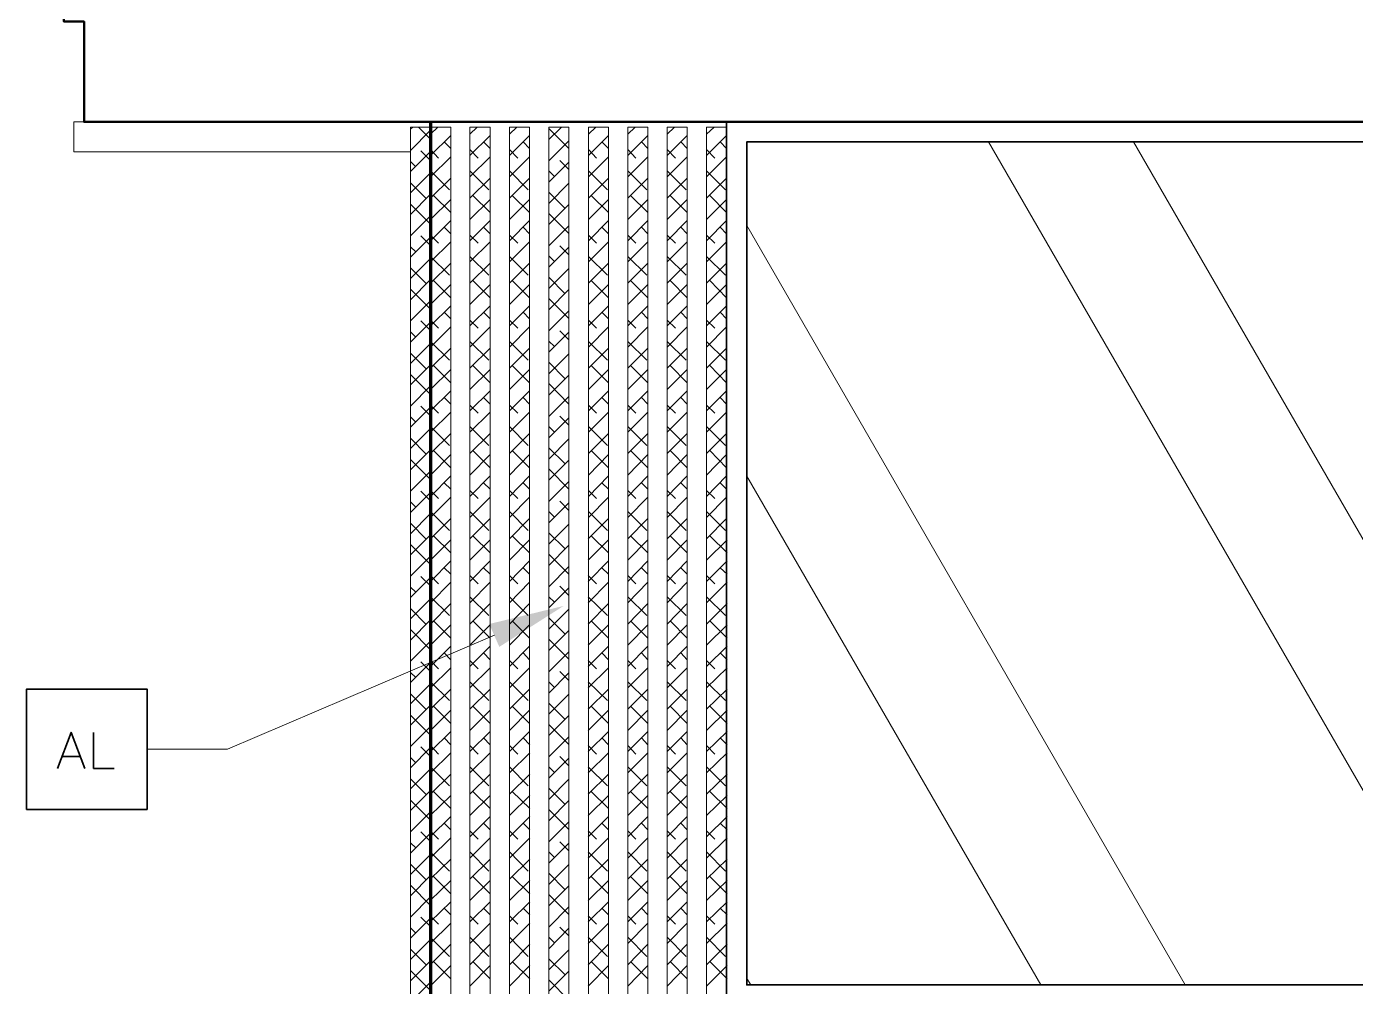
# Model space of a CAD drawing. Header units: inches. Extents: x 5 to 516, y -193 to 129.
# Drawn here: x 23.65 to 34.68, y -96.13 to -88.16 of the extents above; entities that cross this region are included whole.
import ezdxf

# ---------------------------------------------------------------- set-up
doc = ezdxf.new("R2010")
doc.units = ezdxf.units.IN
doc.header["$MEASUREMENT"] = 0
doc.layers.add('PDF4_Geometry', color=7, linetype='Continuous')
doc.layers.add('PDF4_Solid Fills', color=7, linetype='Continuous')

msp = doc.modelspace()

# ---------------------------------------------------------------- linework, layer by layer
at = {"layer": 'PDF4_Geometry', "lineweight": 50}
msp.add_lwpolyline([(76.215421, -87.9496505), (76.215421, -88.9496506), (24.1287503, -88.9496506), (24.1287503, -88.1163172), (23.9620836, -88.1163172), (23.9620836, -87.9496505)], close=True, dxfattribs=at)
at = {"layer": 'PDF4_Geometry', "lineweight": 15}
for points in [[(24.1287503, -88.9496506), (24.0454169, -88.9496506), (24.0454169, -89.1996506), (26.8387504, -89.1996506)], [(27.535421, -93.2129837), (25.318754, -94.1596505), (24.6520873, -94.1596505)]]:
    msp.add_lwpolyline(points, dxfattribs=at)
for points in [[(27.0054188, -97.7829829), (27.0054188, -88.9929821), (26.8387521, -88.9929821), (26.8387521, -97.7829829)], [(27.1720855, -97.7829829), (27.1720855, -88.9929821), (27.0054188, -88.9929821), (27.0054188, -97.7829829)], [(27.4987456, -97.7829829), (27.4987456, -88.9929821), (27.332079, -88.9929821), (27.332079, -97.7829829)], [(27.8254194, -97.7829829), (27.8254194, -88.9929821), (27.6587527, -88.9929821), (27.6587527, -97.7829829)], [(28.1520796, -97.7829846), (28.1520796, -88.9929839), (27.9854129, -88.9929839), (27.9854129, -97.7829846)], [(28.4820899, -97.7829829), (28.4820899, -88.9929821), (28.3154232, -88.9929821), (28.3154232, -97.7829829)], [(28.8087501, -97.7829829), (28.8087501, -88.9929821), (28.6420834, -88.9929821), (28.6420834, -97.7829829)], [(29.1354103, -97.7829829), (29.1354103, -88.9929821), (28.9687436, -88.9929821), (28.9687436, -97.7829829)], [(29.462084, -97.7829829), (29.462084, -88.9929821), (29.2954173, -88.9929821), (29.2954173, -97.7829829)]]:
    msp.add_lwpolyline(points, close=True, dxfattribs=at)
at = {"layer": 'PDF4_Geometry', "color": 8, "lineweight": 15, "true_color": 0x808080}
for points in [[(26.8387521, -89.0096515), (26.8587521, -88.9929848)], [(27.0054188, -89.0929848), (26.9054188, -88.9929848)], [(27.0654231, -88.9929821), (27.0054231, -89.0529821)], [(27.1687489, -88.9929821), (27.1720822, -88.9929821)], [(27.3920833, -88.9929821), (27.3320833, -89.0529821)], [(27.4954226, -88.9929821), (27.498756, -88.9929821)], [(27.7220801, -88.9929821), (27.6587467, -89.0529821)], [(27.8220828, -88.9929821), (27.8254161, -88.9929821)], [(27.9854129, -89.096318), (28.0920796, -88.9929847)], [(28.375414, -88.9929821), (28.315414, -89.0529821)], [(28.4787533, -88.9929821), (28.4820867, -88.9929821)], [(28.7020878, -88.9929821), (28.6420878, -89.0529821)], [(28.8054135, -88.9929821), (28.8087468, -88.9929821)], [(29.0287479, -88.9929821), (28.9687479, -89.0529821)], [(29.1320872, -88.9929821), (29.1354206, -88.9929821)], [(29.3587447, -88.9929821), (29.2954114, -89.0529821)], [(29.4587474, -88.9929821), (29.4620808, -88.9929821)], [(26.8387521, -89.1863178), (27.0054188, -89.0196511)], [(27.1720855, -89.0629827), (27.0054188, -89.2296494)], [(27.4987456, -89.0629827), (27.332079, -89.2296494)], [(27.8254194, -89.0629827), (27.6587527, -89.2296494)], [(27.9854129, -89.2729843), (28.1520796, -89.1063176)], [(28.1520796, -89.1696518), (27.9887462, -89.0063184)], [(28.4820899, -89.0629827), (28.3154232, -89.2296494)], [(28.8087501, -89.0629827), (28.6420834, -89.2296494)], [(29.1354103, -89.0629827), (28.9687436, -89.2296494)], [(29.462084, -89.0629827), (29.2954173, -89.2296494)], [(26.8387521, -89.3629841), (27.0054188, -89.1963174)], [(27.0054188, -89.2696511), (26.9254188, -89.1896511)], [(27.0054188, -89.1796514), (27.0720855, -89.2496514)], [(27.1187543, -89.1163172), (27.1720876, -89.1696506)], [(27.332079, -89.1796514), (27.3987456, -89.2496514)], [(27.4454145, -89.1163172), (27.4987478, -89.1696506)], [(27.6587527, -89.1796514), (27.7287527, -89.2496514)], [(27.7720882, -89.1163172), (27.8254216, -89.1696506)], [(28.3154232, -89.1796514), (28.3820899, -89.2496514)], [(28.4254222, -89.1163172), (28.4820888, -89.1696506)], [(28.6420834, -89.1796514), (28.7087501, -89.2496514)], [(28.7554189, -89.1163172), (28.8087523, -89.1696506)], [(28.9687436, -89.1796514), (29.0387436, -89.2496514)], [(29.0820791, -89.1163172), (29.1354124, -89.1696506)], [(29.2954173, -89.1796514), (29.3654173, -89.2496514)], [(29.4087529, -89.1163172), (29.4620862, -89.1696506)], [(26.8820871, -89.3229857), (26.8387537, -89.2796523)], [(27.1720855, -89.2396523), (27.0054188, -89.406319)], [(27.4987456, -89.2396523), (27.332079, -89.406319)], [(27.8254194, -89.2396523), (27.6587527, -89.406319)], [(27.9854129, -89.4496506), (28.1520796, -89.2829839)], [(28.1520796, -89.3463181), (28.0787462, -89.2696514)], [(28.4820899, -89.2396523), (28.3154232, -89.406319)], [(28.8087501, -89.2396523), (28.6420834, -89.406319)], [(29.1354103, -89.2396523), (28.9687436, -89.406319)], [(29.462084, -89.2396523), (29.2954173, -89.406319)], [(26.8387521, -89.5396503), (27.0054188, -89.3729836)], [(27.0054188, -89.3563177), (27.1620855, -89.5129843)], [(27.1720855, -89.4163186), (27.0054188, -89.5829853)], [(27.332079, -89.3563177), (27.4887456, -89.5129843)], [(27.4987456, -89.4163186), (27.332079, -89.5829853)], [(27.6587527, -89.3563177), (27.8154194, -89.5129843)], [(27.8254194, -89.4163186), (27.6587527, -89.5829853)], [(28.0320844, -89.4029824), (27.9854178, -89.3563158)], [(28.3154232, -89.3563177), (28.4720899, -89.5129843)], [(28.4820899, -89.4163186), (28.3154232, -89.5829853)], [(28.6420834, -89.3563177), (28.7987501, -89.5129843)], [(28.8087501, -89.4163186), (28.6420834, -89.5829853)], [(28.9687436, -89.3563177), (29.1254103, -89.5129843)], [(29.1354103, -89.4163186), (28.9687436, -89.5829853)], [(29.2954173, -89.3563177), (29.452084, -89.5129843)], [(29.462084, -89.4163186), (29.2954173, -89.5829853)], [(26.9687434, -89.5863185), (26.8387434, -89.4563185)], [(26.8387521, -89.7196498), (27.0054188, -89.5496498)], [(28.1220774, -89.6696518), (27.9854107, -89.5329852)], [(27.9854129, -89.6263169), (28.1520796, -89.4596502)], [(27.0054188, -89.7996499), (26.8387521, -89.6329833)], [(27.1720855, -89.5929849), (27.0054188, -89.7596516)], [(27.0287478, -89.5596495), (27.1720811, -89.7029829)], [(27.4987456, -89.5929849), (27.332079, -89.7596516)], [(27.3554215, -89.5596495), (27.4987549, -89.7029829)], [(27.8254194, -89.5929849), (27.6587527, -89.7596516)], [(27.6820817, -89.5596495), (27.8254151, -89.7029829)], [(27.9854129, -89.8029831), (28.1520796, -89.6363165)], [(28.4820899, -89.5929849), (28.3154232, -89.7596516)], [(28.3387522, -89.5596495), (28.4820856, -89.7029829)], [(28.8087501, -89.5929849), (28.6420834, -89.7596516)], [(28.6654124, -89.5596495), (28.8087458, -89.7029829)], [(29.1354103, -89.5929849), (28.9687436, -89.7596516)], [(28.9920862, -89.5596495), (29.1354195, -89.7029829)], [(29.462084, -89.5929849), (29.2954173, -89.7596516)], [(29.3220829, -89.5596495), (29.4620829, -89.7029829)], [(26.8387521, -89.8963161), (27.0054188, -89.7296494)], [(27.1720855, -89.7696512), (27.0054188, -89.9363178)], [(27.4987456, -89.7696512), (27.332079, -89.9363178)], [(27.8254194, -89.7696512), (27.6587527, -89.9363178)], [(28.1520796, -89.8763169), (27.9887462, -89.7129835)], [(28.4820899, -89.7696512), (28.3154232, -89.9363178)], [(28.8087501, -89.7696512), (28.6420834, -89.9363178)], [(29.1354103, -89.7696512), (28.9687436, -89.9363178)], [(29.462084, -89.7696512), (29.2954173, -89.9363178)], [(27.1187543, -89.8229857), (27.1720876, -89.8796524)], [(27.4454145, -89.8229857), (27.4987478, -89.8796524)], [(27.7720882, -89.8229857), (27.8254216, -89.8796524)], [(27.9854129, -89.9796494), (28.1520796, -89.8129827)], [(28.4254222, -89.8229857), (28.4820888, -89.8796524)], [(28.7554189, -89.8229857), (28.8087523, -89.8796524)], [(29.0820791, -89.8229857), (29.1354124, -89.8796524)], [(29.4087529, -89.8229857), (29.4620862, -89.8796524)], [(26.8387521, -90.0729857), (27.0054188, -89.9063191)], [(26.8820871, -90.0296508), (26.8387537, -89.9863174)], [(27.0054188, -89.9763162), (26.9254188, -89.8963162)], [(27.0054188, -89.8896497), (27.0720855, -89.9563163)], [(27.1720855, -89.9463174), (27.0054188, -90.1129841)], [(27.332079, -89.8896497), (27.3987456, -89.9563163)], [(27.4987456, -89.9463174), (27.332079, -90.1129841)], [(27.6587527, -89.8896497), (27.7287527, -89.9563163)], [(27.8254194, -89.9463174), (27.6587527, -90.1129841)], [(27.9854129, -90.1563191), (28.1520796, -89.9896524)], [(28.1520796, -90.0529832), (28.0787462, -89.9796498)], [(28.3154232, -89.8896497), (28.3820899, -89.9563163)], [(28.4820899, -89.9463174), (28.3154232, -90.1129841)], [(28.6420834, -89.8896497), (28.7087501, -89.9563163)], [(28.8087501, -89.9463174), (28.6420834, -90.1129841)], [(28.9687436, -89.8896497), (29.0387436, -89.9563163)], [(29.1354103, -89.9463174), (28.9687436, -90.1129841)], [(29.2954173, -89.8896497), (29.3654173, -89.9563163)], [(29.462084, -89.9463174), (29.2954173, -90.1129841)], [(26.8387521, -90.249652), (27.0054188, -90.0829853)], [(27.0054188, -90.0663193), (27.1620855, -90.222986)], [(27.332079, -90.0663193), (27.4887456, -90.222986)], [(27.6587527, -90.0663193), (27.8154194, -90.222986)], [(28.0320844, -90.1096509), (27.9854178, -90.0629842)], [(28.3154232, -90.0663193), (28.4720899, -90.222986)], [(28.6420834, -90.0663193), (28.7987501, -90.222986)], [(28.9687436, -90.0663193), (29.1254103, -90.222986)], [(29.2954173, -90.0663193), (29.452084, -90.222986)], [(26.9687434, -90.2929836), (26.8387434, -90.1629836)], [(27.1720855, -90.1229837), (27.0054188, -90.2896504)], [(27.4987456, -90.1229837), (27.332079, -90.2896504)], [(27.8254194, -90.1229837), (27.6587527, -90.2896504)], [(27.9854129, -90.3329854), (28.1520796, -90.1663187)], [(28.4820899, -90.1229837), (28.3154232, -90.2896504)], [(28.8087501, -90.1229837), (28.6420834, -90.2896504)], [(29.1354103, -90.1229837), (28.9687436, -90.2896504)], [(29.462084, -90.1229837), (29.2954173, -90.2896504)], [(26.8387521, -90.4263183), (27.0054188, -90.2596516)], [(27.1720855, -90.29965), (27.0054188, -90.4663167)], [(27.0287478, -90.266318), (27.1720811, -90.4096513)], [(27.4987456, -90.29965), (27.332079, -90.4663167)], [(27.3554215, -90.266318), (27.4987549, -90.4096513)], [(27.8254194, -90.29965), (27.6587527, -90.4663167)], [(27.6820817, -90.266318), (27.8254151, -90.4096513)], [(28.1220774, -90.3763169), (27.9854107, -90.2396502)], [(28.4820899, -90.29965), (28.3154232, -90.4663167)], [(28.3387522, -90.266318), (28.4820856, -90.4096513)], [(28.8087501, -90.29965), (28.6420834, -90.4663167)], [(28.6654124, -90.266318), (28.8087458, -90.4096513)], [(29.1354103, -90.29965), (28.9687436, -90.4663167)], [(28.9920862, -90.266318), (29.1354195, -90.4096513)], [(29.462084, -90.29965), (29.2954173, -90.4663167)], [(29.3220829, -90.266318), (29.4620829, -90.4096513)], [(27.0054188, -90.5063184), (26.8387521, -90.3396517)], [(27.9854129, -90.5096516), (28.1520796, -90.3429849)], [(28.1520796, -90.5829854), (27.9887462, -90.419652)], [(26.8387521, -90.6029846), (27.0054188, -90.4363179)], [(27.1720855, -90.4763163), (27.0054188, -90.6429829)], [(27.1187543, -90.5296508), (27.1720876, -90.5863175)], [(27.4987456, -90.4763163), (27.332079, -90.6429829)], [(27.4454145, -90.5296508), (27.4987478, -90.5863175)], [(27.8254194, -90.4763163), (27.6587527, -90.6429829)], [(27.7720882, -90.5296508), (27.8254216, -90.5863175)], [(27.9854129, -90.6863179), (28.1520796, -90.5196512)], [(28.4820899, -90.4763163), (28.3154232, -90.6429829)], [(28.4254222, -90.5296508), (28.4820888, -90.5863175)], [(28.8087501, -90.4763163), (28.6420834, -90.6429829)], [(28.7554189, -90.5296508), (28.8087523, -90.5863175)], [(29.1354103, -90.4763163), (28.9687436, -90.6429829)], [(29.0820791, -90.5296508), (29.1354124, -90.5863175)], [(29.462084, -90.4763163), (29.2954173, -90.6429829)], [(29.4087529, -90.5296508), (29.4620862, -90.5863175)], [(26.8387521, -90.7796508), (27.0054188, -90.6129842)], [(27.0054188, -90.6829847), (26.9254188, -90.6029847)], [(27.0054188, -90.5963182), (27.0720855, -90.6629848)], [(27.332079, -90.5963182), (27.3987456, -90.6629848)], [(27.6587527, -90.5963182), (27.7287527, -90.6629848)], [(28.3154232, -90.5963182), (28.3820899, -90.6629848)], [(28.6420834, -90.5963182), (28.7087501, -90.6629848)], [(28.9687436, -90.5963182), (29.0387436, -90.6629848)], [(29.2954173, -90.5963182), (29.3654173, -90.6629848)], [(26.8820871, -90.7363159), (26.8387537, -90.6929825)], [(27.1720855, -90.6529825), (27.0054188, -90.8196492)], [(27.4987456, -90.6529825), (27.332079, -90.8196492)], [(27.8254194, -90.6529825), (27.6587527, -90.8196492)], [(27.9854129, -90.8629842), (28.1520796, -90.6963175)], [(28.1520796, -90.7596516), (28.0787462, -90.6863183)], [(28.4820899, -90.6529825), (28.3154232, -90.8196492)], [(28.8087501, -90.6529825), (28.6420834, -90.8196492)], [(29.1354103, -90.6529825), (28.9687436, -90.8196492)], [(29.462084, -90.6529825), (29.2954173, -90.8196492)], [(26.9687434, -90.9996521), (26.8387434, -90.8696521)], [(26.8387521, -90.9563171), (27.0054188, -90.7896504)], [(27.0054188, -90.7729844), (27.1620855, -90.9296511)], [(27.1720855, -90.8296522), (27.0054188, -90.9963189)], [(27.332079, -90.7729844), (27.4887456, -90.9296511)], [(27.4987456, -90.8296522), (27.332079, -90.9963189)], [(27.6587527, -90.7729844), (27.8154194, -90.9296511)], [(27.8254194, -90.8296522), (27.6587527, -90.9963189)], [(28.0320844, -90.8163194), (27.9854178, -90.7696527)], [(28.3154232, -90.7729844), (28.4720899, -90.9296511)], [(28.4820899, -90.8296522), (28.3154232, -90.9963189)], [(28.6420834, -90.7729844), (28.7987501, -90.9296511)], [(28.8087501, -90.8296522), (28.6420834, -90.9963189)], [(28.9687436, -90.7729844), (29.1254103, -90.9296511)], [(29.1354103, -90.8296522), (28.9687436, -90.9963189)], [(29.2954173, -90.7729844), (29.452084, -90.9296511)], [(29.462084, -90.8296522), (29.2954173, -90.9963189)], [(26.8387521, -91.1329834), (27.0054188, -90.9663167)], [(27.0287478, -90.9729831), (27.1720811, -91.1163164)], [(27.3554215, -90.9729831), (27.4987549, -91.1163164)], [(27.6820817, -90.9729831), (27.8254151, -91.1163164)], [(28.1220774, -91.0829854), (27.9854107, -90.9463187)], [(27.9854129, -91.0429836), (28.1520796, -90.876317)], [(28.3387522, -90.9729831), (28.4820856, -91.1163164)], [(28.6654124, -90.9729831), (28.8087458, -91.1163164)], [(28.9920862, -90.9729831), (29.1354195, -91.1163164)], [(29.3220829, -90.9729831), (29.4620829, -91.1163164)], [(27.0054188, -91.2129835), (26.8387521, -91.0463168)], [(27.1720855, -91.0063185), (27.0054188, -91.1729851)], [(27.4987456, -91.0063185), (27.332079, -91.1729851)], [(27.8254194, -91.0063185), (27.6587527, -91.1729851)], [(27.9854129, -91.2196499), (28.1520796, -91.0529832)], [(28.4820899, -91.0063185), (28.3154232, -91.1729851)], [(28.8087501, -91.0063185), (28.6420834, -91.1729851)], [(29.1354103, -91.0063185), (28.9687436, -91.1729851)], [(29.462084, -91.0063185), (29.2954173, -91.1729851)], [(26.8387521, -91.3096497), (27.0054188, -91.142983)], [(27.1720855, -91.1829847), (27.0054188, -91.3496514)], [(27.4987456, -91.1829847), (27.332079, -91.3496514)], [(27.8254194, -91.1829847), (27.6587527, -91.3496514)], [(28.1520796, -91.2929837), (27.9887462, -91.126317)], [(28.4820899, -91.1829847), (28.3154232, -91.3496514)], [(28.8087501, -91.1829847), (28.6420834, -91.3496514)], [(29.1354103, -91.1829847), (28.9687436, -91.3496514)], [(29.462084, -91.1829847), (29.2954173, -91.3496514)], [(27.0054188, -91.3896498), (26.9254188, -91.3096498)], [(27.0054188, -91.3029833), (27.0720855, -91.3696499)], [(27.1187543, -91.2396525), (27.1720876, -91.2929858)], [(27.332079, -91.3029833), (27.3987456, -91.3696499)], [(27.4454145, -91.2396525), (27.4987478, -91.2929858)], [(27.6587527, -91.3029833), (27.7287527, -91.3696499)], [(27.7720882, -91.2396525), (27.8254216, -91.2929858)], [(27.9854129, -91.3963162), (28.1520796, -91.2296495)], [(28.3154232, -91.3029833), (28.3820899, -91.3696499)], [(28.4254222, -91.2396525), (28.4820888, -91.2929858)], [(28.6420834, -91.3029833), (28.7087501, -91.3696499)], [(28.7554189, -91.2396525), (28.8087523, -91.2929858)], [(28.9687436, -91.3029833), (29.0387436, -91.3696499)], [(29.0820791, -91.2396525), (29.1354124, -91.2929858)], [(29.2954173, -91.3029833), (29.3654173, -91.3696499)], [(29.4087529, -91.2396525), (29.4620862, -91.2929858)], [(26.8387521, -91.4863159), (27.0054188, -91.3196492)], [(26.8820871, -91.4429844), (26.8387537, -91.399651)], [(27.1720855, -91.359651), (27.0054188, -91.5263177)], [(27.4987456, -91.359651), (27.332079, -91.5263177)], [(27.8254194, -91.359651), (27.6587527, -91.5263177)], [(27.9854129, -91.5729859), (28.1520796, -91.4063192)], [(28.1520796, -91.4696499), (28.0787462, -91.3929833)], [(28.4820899, -91.359651), (28.3154232, -91.5263177)], [(28.8087501, -91.359651), (28.6420834, -91.5263177)], [(29.1354103, -91.359651), (28.9687436, -91.5263177)], [(29.462084, -91.359651), (29.2954173, -91.5263177)], [(26.8387521, -91.6629856), (27.0054188, -91.4963189)], [(27.0054188, -91.4796495), (27.1620855, -91.6363162)], [(27.332079, -91.4796495), (27.4887456, -91.6363162)], [(27.6587527, -91.4796495), (27.8154194, -91.6363162)], [(28.0320844, -91.5263177), (27.9854178, -91.479651)], [(28.3154232, -91.4796495), (28.4720899, -91.6363162)], [(28.6420834, -91.4796495), (28.7987501, -91.6363162)], [(28.9687436, -91.4796495), (29.1254103, -91.6363162)], [(29.2954173, -91.4796495), (29.452084, -91.6363162)], [(26.9687434, -91.7096504), (26.8387434, -91.576317)], [(27.1720855, -91.5363173), (27.0054188, -91.702984)], [(27.4987456, -91.5363173), (27.332079, -91.702984)], [(27.8254194, -91.5363173), (27.6587527, -91.702984)], [(27.9854129, -91.7496521), (28.1520796, -91.5829855)], [(28.4820899, -91.5363173), (28.3154232, -91.702984)], [(28.8087501, -91.5363173), (28.6420834, -91.702984)], [(29.1354103, -91.5363173), (28.9687436, -91.702984)], [(29.462084, -91.5363173), (29.2954173, -91.702984)], [(26.8387521, -91.8396519), (27.0054188, -91.6729852)], [(27.0054188, -91.919652), (26.8387521, -91.7529853)], [(27.1720855, -91.7129836), (27.0054188, -91.8829836)], [(27.0287478, -91.6796516), (27.1720811, -91.8229849)], [(27.4987456, -91.7129836), (27.332079, -91.8829836)], [(27.3554215, -91.6796516), (27.4987549, -91.8229849)], [(27.8254194, -91.7129836), (27.6587527, -91.8829836)], [(27.6820817, -91.6796516), (27.8254151, -91.8229849)], [(28.1220774, -91.7896505), (27.9854107, -91.6563172)], [(28.4820899, -91.7129836), (28.3154232, -91.8829836)], [(28.3387522, -91.6796516), (28.4820856, -91.8229849)], [(28.8087501, -91.7129836), (28.6420834, -91.8829836)], [(28.6654124, -91.6796516), (28.8087458, -91.8229849)], [(29.1354103, -91.7129836), (28.9687436, -91.8829836)], [(28.9920862, -91.6796516), (29.1354195, -91.8229849)], [(29.462084, -91.7129836), (29.2954173, -91.8829836)], [(29.3220829, -91.6796516), (29.4620829, -91.8229849)], [(26.8387521, -92.0163181), (27.0054188, -91.8496515)], [(27.9854129, -91.9263184), (28.1520796, -91.7596517)], [(28.1520796, -91.9996522), (27.9887462, -91.8329855)], [(27.1720855, -91.8896498), (27.0054188, -92.0596499)], [(27.1187543, -91.9463176), (27.1720876, -91.9996509)], [(27.4987456, -91.8896498), (27.332079, -92.0596499)], [(27.4454145, -91.9463176), (27.4987478, -91.9996509)], [(27.8254194, -91.8896498), (27.6587527, -92.0596499)], [(27.7720882, -91.9463176), (27.8254216, -91.9996509)], [(27.9854129, -92.1029847), (28.1520796, -91.936318)], [(28.4820899, -91.8896498), (28.3154232, -92.0596499)], [(28.4254222, -91.9463176), (28.4820888, -91.9996509)], [(28.8087501, -91.8896498), (28.6420834, -92.0596499)], [(28.7554189, -91.9463176), (28.8087523, -91.9996509)], [(29.1354103, -91.8896498), (28.9687436, -92.0596499)], [(29.0820791, -91.9463176), (29.1354124, -91.9996509)], [(29.462084, -91.8896498), (29.2954173, -92.0596499)], [(29.4087529, -91.9463176), (29.4620862, -91.9996509)], [(26.8387521, -92.1929844), (27.0054188, -92.0263177)], [(27.0054188, -92.0963183), (26.9254188, -92.0163183)], [(27.0054188, -92.0096517), (27.0720855, -92.0763184)], [(27.1720855, -92.0663195), (27.0054188, -92.2363195)], [(27.332079, -92.0096517), (27.3987456, -92.0763184)], [(27.4987456, -92.0663195), (27.332079, -92.2363195)], [(27.6587527, -92.0096517), (27.7287527, -92.0763184)], [(27.8254194, -92.0663195), (27.6587527, -92.2363195)], [(28.3154232, -92.0096517), (28.3820899, -92.0763184)], [(28.4820899, -92.0663195), (28.3154232, -92.2363195)], [(28.6420834, -92.0096517), (28.7087501, -92.0763184)], [(28.8087501, -92.0663195), (28.6420834, -92.2363195)], [(28.9687436, -92.0096517), (29.0387436, -92.0763184)], [(29.1354103, -92.0663195), (28.9687436, -92.2363195)], [(29.2954173, -92.0096517), (29.3654173, -92.0763184)], [(29.462084, -92.0663195), (29.2954173, -92.2363195)], [(26.8820871, -92.1496528), (26.8387537, -92.1063195)], [(27.0054188, -92.186318), (27.1620855, -92.3429847)], [(27.332079, -92.186318), (27.4887456, -92.3429847)], [(27.6587527, -92.186318), (27.8154194, -92.3429847)], [(27.9854129, -92.279651), (28.1520796, -92.1129843)], [(28.0320844, -92.2329862), (27.9854178, -92.1863195)], [(28.1520796, -92.1763184), (28.0787462, -92.0996518)], [(28.3154232, -92.186318), (28.4720899, -92.3429847)], [(28.6420834, -92.186318), (28.7987501, -92.3429847)], [(28.9687436, -92.186318), (29.1254103, -92.3429847)], [(29.2954173, -92.186318), (29.452084, -92.3429847)], [(26.9687434, -92.4163189), (26.8387434, -92.2829855)], [(26.8387521, -92.3696507), (27.0054188, -92.202984)], [(27.1720855, -92.2429824), (27.0054188, -92.4129824)], [(27.4987456, -92.2429824), (27.332079, -92.4129824)], [(27.8254194, -92.2429824), (27.6587527, -92.4129824)], [(27.9854129, -92.4563172), (28.1520796, -92.2896505)], [(28.4820899, -92.2429824), (28.3120899, -92.4129824)], [(28.8087501, -92.2429824), (28.6420834, -92.4129824)], [(29.1354103, -92.2429824), (28.9687436, -92.4129824)], [(29.462084, -92.2429824), (29.2954173, -92.4129824)], [(26.8387521, -92.546317), (27.0054188, -92.3796503)], [(27.0287478, -92.3863167), (27.1720811, -92.52965)], [(27.3554215, -92.3863167), (27.4987549, -92.52965)], [(27.6820817, -92.3863167), (27.8254151, -92.52965)], [(28.1220774, -92.496319), (27.9854107, -92.3629856)], [(28.3387522, -92.3863167), (28.4820856, -92.52965)], [(28.6654124, -92.3863167), (28.8087458, -92.52965)], [(28.9920862, -92.3863167), (29.1354195, -92.52965)], [(29.3220829, -92.3863167), (29.4654163, -92.52965)], [(27.0054188, -92.6263171), (26.8387521, -92.4596504)], [(27.1720855, -92.419652), (27.0054188, -92.5896521)], [(27.4987456, -92.419652), (27.332079, -92.5896521)], [(27.8254194, -92.419652), (27.6587527, -92.5896521)], [(27.9854129, -92.6329835), (28.1520796, -92.4663168)], [(28.4820899, -92.419652), (28.3120899, -92.5896521)], [(28.8087501, -92.419652), (28.6420834, -92.5896521)], [(29.1354103, -92.419652), (28.9687436, -92.5896521)], [(29.4654206, -92.419652), (29.2954206, -92.5896521)], [(26.8387521, -92.7229832), (27.0054188, -92.5563166)], [(27.1720855, -92.5963183), (27.0054188, -92.7663183)], [(27.4987456, -92.5963183), (27.332079, -92.7663183)], [(27.8254194, -92.5963183), (27.6587527, -92.7663183)], [(28.1520796, -92.7063172), (27.9887462, -92.5429839)], [(28.4820899, -92.5963183), (28.3120899, -92.7663183)], [(28.8087501, -92.5963183), (28.6420834, -92.7663183)], [(29.1354103, -92.5963183), (28.9687436, -92.7663183)], [(29.4654206, -92.5963183), (29.2954206, -92.7663183)], [(26.8387521, -92.8996529), (27.0054188, -92.7329862)], [(27.0054188, -92.8029834), (26.9254188, -92.7263167)], [(27.0054188, -92.7163168), (27.0720855, -92.7863168)], [(27.1187543, -92.6529827), (27.1720876, -92.706316)], [(27.332079, -92.7163168), (27.3987456, -92.7863168)], [(27.4454145, -92.6529827), (27.4987478, -92.706316)], [(27.6587527, -92.7163168), (27.7287527, -92.7863168)], [(27.7720882, -92.6529827), (27.8254216, -92.706316)], [(27.9854129, -92.8096498), (28.1520796, -92.6429831)], [(28.3120866, -92.7163168), (28.3820866, -92.7863168)], [(28.4254222, -92.6529827), (28.4820888, -92.706316)], [(28.6420834, -92.7163168), (28.7087501, -92.7863168)], [(28.7554189, -92.6529827), (28.8087523, -92.706316)], [(28.9687436, -92.7163168), (29.0387436, -92.7863168)], [(29.0820791, -92.6529827), (29.1354124, -92.706316)], [(29.2954173, -92.7163168), (29.3654173, -92.7863168)], [(29.4087529, -92.6529827), (29.4654195, -92.706316)], [(26.8820871, -92.8563179), (26.8387537, -92.8129846)], [(27.1720855, -92.7729846), (27.0054188, -92.9429846)], [(27.4987456, -92.7729846), (27.332079, -92.9429846)], [(27.8254194, -92.7729846), (27.6587527, -92.9429846)], [(27.9854129, -92.986316), (28.1520796, -92.8196494)], [(28.1520796, -92.8829835), (28.0787462, -92.8063168)], [(28.4820899, -92.7729846), (28.3120899, -92.9429846)], [(28.8087501, -92.7729846), (28.6420834, -92.9429846)], [(29.1354103, -92.7729846), (28.9687436, -92.9429846)], [(29.4654206, -92.7729846), (29.2954206, -92.9429846)], [(26.8387521, -93.0763158), (27.0054188, -92.9096491)], [(27.0054188, -92.8929831), (27.1620855, -93.0496498)], [(27.1720855, -92.9496509), (27.0054188, -93.1196509)], [(27.332079, -92.8929831), (27.4887456, -93.0496498)], [(27.4987456, -92.9496509), (27.332079, -93.1196509)], [(27.6587527, -92.8929831), (27.8154194, -93.0496498)], [(27.8254194, -92.9496509), (27.6587527, -93.1196509)], [(28.0320844, -92.9396513), (27.9854178, -92.8929846)], [(28.3120866, -92.8929831), (28.4720867, -93.0496498)], [(28.4820899, -92.9496509), (28.3120899, -93.1196509)], [(28.6420834, -92.8929831), (28.7987501, -93.0496498)], [(28.8087501, -92.9496509), (28.6420834, -93.1196509)], [(28.9687436, -92.8929831), (29.1254103, -93.0496498)], [(29.1354103, -92.9496509), (28.9687436, -93.1196509)], [(29.2954173, -92.8929831), (29.452084, -93.0496498)], [(29.4654206, -92.9496509), (29.2954206, -93.1196509)], [(26.9687434, -93.1229839), (26.8387434, -92.9896506)], [(28.1220774, -93.2029841), (27.9854107, -93.0696507)], [(27.9854129, -93.1629857), (28.1520796, -92.996319)], [(26.8387521, -93.2529854), (27.0054188, -93.0863188)], [(27.0054188, -93.3329856), (26.8387521, -93.1663189)], [(27.1720855, -93.1263171), (27.0054188, -93.2963172)], [(27.0287478, -93.0929852), (27.1720811, -93.2363185)], [(27.4987456, -93.1263171), (27.332079, -93.2963172)], [(27.3554215, -93.0929852), (27.4987549, -93.2363185)], [(27.8254194, -93.1263171), (27.6587527, -93.2963172)], [(27.6820817, -93.0929852), (27.8254151, -93.2363185)], [(27.9854129, -93.339652), (28.1520796, -93.1729853)], [(28.4820899, -93.1263171), (28.3120899, -93.2963172)], [(28.3387522, -93.0929852), (28.4820856, -93.2363185)], [(28.8087501, -93.1263171), (28.6420834, -93.2963172)], [(28.6654124, -93.0929852), (28.8087458, -93.2363185)], [(29.1354103, -93.1263171), (28.9687436, -93.2963172)], [(28.9920862, -93.0929852), (29.1354195, -93.2363185)], [(29.4654206, -93.1263171), (29.2954206, -93.2963172)], [(29.3220829, -93.0929852), (29.4654163, -93.2363185)], [(26.8387521, -93.4296517), (27.0054188, -93.262985)], [(28.1520796, -93.4129857), (27.9887462, -93.2496524)], [(27.1720855, -93.3029834), (27.0054188, -93.4729834)], [(27.1187543, -93.3596512), (27.1720876, -93.4163178)], [(27.4987456, -93.3029834), (27.332079, -93.4729834)], [(27.4454145, -93.3596512), (27.4987478, -93.4163178)], [(27.8254194, -93.3029834), (27.6587527, -93.4729834)], [(27.7720882, -93.3596512), (27.8254216, -93.4163178)], [(27.9854129, -93.5163183), (28.1520796, -93.3496516)], [(28.4820899, -93.3029834), (28.3120899, -93.4729834)], [(28.4254222, -93.3596512), (28.4820888, -93.4163178)], [(28.8087501, -93.3029834), (28.6420834, -93.4729834)], [(28.7554189, -93.3596512), (28.8087523, -93.4163178)], [(29.1354103, -93.3029834), (28.9687436, -93.4729834)], [(29.0820791, -93.3596512), (29.1354124, -93.4163178)], [(29.4654206, -93.3029834), (29.2954206, -93.4729834)], [(29.4087529, -93.3596512), (29.4654195, -93.4163178)], [(26.8387521, -93.606318), (27.0054188, -93.4396513)], [(27.0054188, -93.5129851), (26.9254188, -93.4329851)], [(27.0054188, -93.4229853), (27.0720855, -93.4929853)], [(27.1720855, -93.4829863), (27.0054188, -93.649653)], [(27.332079, -93.4229853), (27.3987456, -93.4929853)], [(27.4987456, -93.4829863), (27.332079, -93.649653)], [(27.6587527, -93.4229853), (27.7287527, -93.4929853)], [(27.8254194, -93.4829863), (27.6587527, -93.649653)], [(28.1520796, -93.589652), (28.0787462, -93.5129853)], [(28.3120866, -93.4229853), (28.3820866, -93.4929853)], [(28.4820899, -93.4829863), (28.3120899, -93.649653)], [(28.6420834, -93.4229853), (28.7087501, -93.4929853)], [(28.8087501, -93.4829863), (28.6420834, -93.649653)], [(28.9687436, -93.4229853), (29.0387436, -93.4929853)], [(29.1354103, -93.4829863), (28.9687436, -93.649653)], [(29.2954173, -93.4229853), (29.3654173, -93.4929853)], [(29.4654206, -93.4829863), (29.2954206, -93.649653)], [(26.8387521, -93.7829843), (27.0054188, -93.6163176)], [(26.8820871, -93.562983), (26.8387537, -93.522983)], [(27.0054188, -93.5996516), (27.1620855, -93.7563183)], [(27.332079, -93.5996516), (27.4887456, -93.7563183)], [(27.6587527, -93.5996516), (27.8154194, -93.7563183)], [(27.9854129, -93.6929845), (28.1520796, -93.5263179)], [(28.0320844, -93.6463164), (27.9854178, -93.5996497)], [(28.3120866, -93.5996516), (28.4720867, -93.7563183)], [(28.6420834, -93.5996516), (28.7987501, -93.7563183)], [(28.9687436, -93.5996516), (29.1254103, -93.7563183)], [(29.2954173, -93.5996516), (29.452084, -93.7563183)], [(26.9687434, -93.8296524), (26.8387434, -93.6996524)], [(27.1720855, -93.6596492), (27.0054188, -93.8263158)], [(27.4987456, -93.6596492), (27.332079, -93.8263158)], [(27.8254194, -93.6596492), (27.6587527, -93.8263158)], [(27.9854129, -93.8696508), (28.1520796, -93.7029841)], [(28.4820899, -93.6596492), (28.3120899, -93.8263158)], [(28.8087501, -93.6596492), (28.6420834, -93.8263158)], [(29.1354103, -93.6596492), (28.9687436, -93.8263158)], [(29.4654206, -93.6596492), (29.2954206, -93.8263158)], [(26.8387521, -93.9596505), (27.0054188, -93.7929839)], [(27.1720855, -93.8363188), (27.0054188, -94.0029855)], [(27.0287478, -93.8029835), (27.1720811, -93.9463168)], [(27.4987456, -93.8363188), (27.332079, -94.0029855)], [(27.3554215, -93.8029835), (27.4987549, -93.9463168)], [(27.8254194, -93.8363188), (27.6587527, -94.0029855)], [(27.6820817, -93.8029835), (27.8254151, -93.9463168)], [(28.1220774, -93.9129858), (27.9854107, -93.7763191)], [(28.4820899, -93.8363188), (28.3120899, -94.0029855)], [(28.3387522, -93.8029835), (28.4820856, -93.9463168)], [(28.8087501, -93.8363188), (28.6420834, -94.0029855)], [(28.6654124, -93.8029835), (28.8087458, -93.9463168)], [(29.1354103, -93.8363188), (28.9687436, -94.0029855)], [(28.9920862, -93.8029835), (29.1354195, -93.9463168)], [(29.4654206, -93.8363188), (29.2954206, -94.0029855)], [(29.3220829, -93.8029835), (29.4654163, -93.9463168)], [(27.0054188, -94.0429839), (26.8387521, -93.8763172)], [(27.9854129, -94.0463171), (28.1520796, -93.8796504)], [(28.1520796, -94.1196508), (27.9887462, -93.9563175)], [(26.8387521, -94.1363168), (27.0054188, -93.9696501)], [(27.1720855, -94.0129851), (27.0054188, -94.1796518)], [(27.1187543, -94.0663197), (27.1720876, -94.1229863)], [(27.4987456, -94.0129851), (27.332079, -94.1796518)], [(27.4454145, -94.0663197), (27.4987478, -94.1229863)], [(27.8254194, -94.0129851), (27.6587527, -94.1796518)], [(27.7720882, -94.0663197), (27.8287549, -94.1229863)], [(27.9854129, -94.2229834), (28.1520796, -94.0563167)], [(28.4820899, -94.0129851), (28.3120899, -94.1796518)], [(28.4254222, -94.0663197), (28.4820888, -94.1229863)], [(28.8087501, -94.0129851), (28.6420834, -94.1796518)], [(28.7554189, -94.0663197), (28.8087523, -94.1229863)], [(29.1354103, -94.0129851), (28.9687436, -94.1796518)], [(29.0820791, -94.0663197), (29.1354124, -94.1229863)], [(29.4654206, -94.0129851), (29.2954206, -94.1796518)], [(29.4087529, -94.0663197), (29.4654195, -94.1229863)], [(26.8387521, -94.3129831), (27.0054188, -94.1463164)], [(27.0054188, -94.2196502), (26.9254188, -94.1396502)], [(27.0054188, -94.1296504), (27.0720855, -94.1996504)], [(27.332079, -94.1296504), (27.3987456, -94.1996504)], [(27.6587527, -94.1296504), (27.7287527, -94.1996504)], [(28.3120866, -94.1296504), (28.3820866, -94.1996504)], [(28.6420834, -94.1296504), (28.7087501, -94.1996504)], [(28.9687436, -94.1296504), (29.0387436, -94.1996504)], [(29.2954173, -94.1296504), (29.3654173, -94.1996504)], [(26.8820871, -94.2729847), (26.8387537, -94.2296514)], [(27.1720855, -94.1896514), (27.0054188, -94.3563181)], [(27.4987456, -94.1896514), (27.332079, -94.3563181)], [(27.828756, -94.1896514), (27.658756, -94.3563181)], [(27.9854129, -94.399653), (28.1520796, -94.2329863)], [(28.1520796, -94.2963171), (28.0787462, -94.2196504)], [(28.4820899, -94.1896514), (28.3120899, -94.3563181)], [(28.8087501, -94.1896514), (28.6420834, -94.3563181)], [(29.1354103, -94.1896514), (28.9687436, -94.3563181)], [(29.4654206, -94.1896514), (29.2954206, -94.3563181)], [(26.8387521, -94.4896528), (27.0054188, -94.3229861)], [(27.0054188, -94.3063167), (27.1620855, -94.4629834)], [(27.1720855, -94.3663177), (27.0054188, -94.5329843)], [(27.332079, -94.3063167), (27.4887456, -94.4629834)], [(27.4987456, -94.3663177), (27.332079, -94.5329843)], [(27.6587527, -94.3063167), (27.8154194, -94.4629834)], [(27.828756, -94.3663177), (27.658756, -94.5329843)], [(28.0320844, -94.3529849), (27.9854178, -94.3063182)], [(28.3120866, -94.3063167), (28.4720867, -94.4629834)], [(28.4820899, -94.3663177), (28.3120899, -94.5329843)], [(28.6420834, -94.3063167), (28.7987501, -94.4629834)], [(28.8087501, -94.3663177), (28.6420834, -94.5329843)], [(28.9687436, -94.3063167), (29.1254103, -94.4629834)], [(29.1354103, -94.3663177), (28.9687436, -94.5329843)], [(29.2954173, -94.3063167), (29.452084, -94.4629834)], [(29.4654206, -94.3663177), (29.2954206, -94.5329843)], [(26.9687434, -94.5363175), (26.8387434, -94.4063175)], [(26.8387521, -94.6696522), (27.0054188, -94.5029855)], [(27.0287478, -94.5096519), (27.1720811, -94.6529853)], [(27.3554215, -94.5096519), (27.4987549, -94.6529853)], [(27.6820817, -94.5096519), (27.8287484, -94.6529853)], [(28.1220774, -94.6196509), (27.9854107, -94.4829842)], [(27.9854129, -94.5763159), (28.1520796, -94.4096492)], [(28.3387522, -94.5096519), (28.4820856, -94.6529853)], [(28.6654124, -94.5096519), (28.8087458, -94.6529853)], [(28.9920862, -94.5096519), (29.1354195, -94.6529853)], [(29.3220829, -94.5096519), (29.4654163, -94.6529853)], [(27.0054188, -94.7496524), (26.8387521, -94.5829857)], [(27.1720855, -94.5429839), (27.0020854, -94.7096506)], [(27.4987456, -94.5429839), (27.332079, -94.7096506)], [(27.828756, -94.5429839), (27.658756, -94.7096506)], [(27.9854129, -94.7529856), (28.1520796, -94.5863189)], [(28.4820899, -94.5429839), (28.3120899, -94.7096506)], [(28.8087501, -94.5429839), (28.6420834, -94.7096506)], [(29.1354103, -94.5429839), (28.9687436, -94.7096506)], [(29.4654206, -94.5429839), (29.2954206, -94.7096506)], [(26.8387521, -94.8463185), (27.0054188, -94.6796518)], [(27.1720855, -94.7196502), (27.0020854, -94.8863169)], [(27.4987456, -94.7196502), (27.332079, -94.8863169)], [(27.828756, -94.7196502), (27.658756, -94.8863169)], [(28.1520796, -94.8263159), (27.9887462, -94.6629826)], [(28.4820899, -94.7196502), (28.3120899, -94.8863169)], [(28.8087501, -94.7196502), (28.6420834, -94.8863169)], [(29.1354103, -94.7196502), (28.9687436, -94.8863169)], [(29.4654206, -94.7196502), (29.2954206, -94.8863169)], [(27.0020822, -94.8363189), (27.0720822, -94.9063189)], [(27.1187543, -94.7729848), (27.1720876, -94.8296514)], [(27.332079, -94.8363189), (27.3987456, -94.9063189)], [(27.4454145, -94.7729848), (27.4987478, -94.8296514)], [(27.6587527, -94.8363189), (27.7287527, -94.9063189)], [(27.7720882, -94.7729848), (27.8287549, -94.8296514)], [(27.9854129, -94.9296518), (28.1520796, -94.7629852)], [(28.3120866, -94.8363189), (28.3820866, -94.9063189)], [(28.4254222, -94.7729848), (28.4820888, -94.8296514)], [(28.6420834, -94.8363189), (28.7087501, -94.9063189)], [(28.7554189, -94.7729848), (28.8087523, -94.8296514)], [(28.9687436, -94.8363189), (29.0387436, -94.9063189)], [(29.0820791, -94.7729848), (29.1354124, -94.8296514)], [(29.2954173, -94.8363189), (29.3654173, -94.9063189)], [(29.4087529, -94.7729848), (29.4654195, -94.8296514)], [(26.8387521, -95.0229848), (27.0054188, -94.8563181)], [(26.8820871, -94.9796498), (26.8387537, -94.9363165)], [(27.0054188, -94.9263186), (26.9254188, -94.8463186)], [(27.1720855, -94.8963165), (27.0020854, -95.0629832)], [(27.4987456, -94.8963165), (27.332079, -95.0629832)], [(27.828756, -94.8963165), (27.658756, -95.0629832)], [(27.9854129, -95.1063181), (28.1520796, -94.9396514)], [(28.1520796, -95.0029856), (28.0787462, -94.9296523)], [(28.4820899, -94.8963165), (28.3120899, -95.0629832)], [(28.8087501, -94.8963165), (28.6420834, -95.0629832)], [(29.1354103, -94.8963165), (28.9687436, -95.0629832)], [(29.4654206, -94.8963165), (29.2954206, -95.0629832)], [(26.8387521, -95.1996511), (27.0054188, -95.0329844)], [(27.0020822, -95.0129852), (27.1620822, -95.1729852)], [(27.332079, -95.0129852), (27.4887456, -95.1729852)], [(27.6587527, -95.0129852), (27.8154194, -95.1729852)], [(28.0320844, -95.05965), (27.9854178, -95.0129833)], [(28.3120866, -95.0129852), (28.4720867, -95.1729852)], [(28.6420834, -95.0129852), (28.7987501, -95.1729852)], [(28.9687436, -95.0129852), (29.1254103, -95.1729852)], [(29.2954173, -95.0129852), (29.452084, -95.1729852)], [(26.9687434, -95.2429826), (26.8387434, -95.1129826)], [(27.1720855, -95.0729861), (27.0020854, -95.2396528)], [(27.4987456, -95.0729861), (27.332079, -95.2396528)], [(27.828756, -95.0729861), (27.658756, -95.2396528)], [(27.9854129, -95.2829844), (28.1520796, -95.1163177)], [(28.4820899, -95.0729861), (28.3120899, -95.2396528)], [(28.8087501, -95.0729861), (28.6420834, -95.2396528)], [(29.1354103, -95.0729861), (28.9687436, -95.2396528)], [(29.4654206, -95.0729861), (29.2954206, -95.2396528)], [(26.8387521, -95.3763173), (27.0054188, -95.2096506)], [(27.1720855, -95.2496524), (27.0020854, -95.4163191)], [(27.0287478, -95.216317), (27.1720811, -95.3596504)], [(27.4987456, -95.2496524), (27.332079, -95.4163191)], [(27.3554215, -95.216317), (27.4987549, -95.3596504)], [(27.828756, -95.2496524), (27.658756, -95.4163191)], [(27.6820817, -95.216317), (27.8287484, -95.3596504)], [(28.1220774, -95.326316), (27.9854107, -95.1896493)], [(28.4820899, -95.2496524), (28.3120899, -95.4163191)], [(28.3387522, -95.216317), (28.4820856, -95.3596504)], [(28.8087501, -95.2496524), (28.6420834, -95.4163191)], [(28.6654124, -95.216317), (28.8087458, -95.3596504)], [(29.1354103, -95.2496524), (28.9687436, -95.4163191)], [(28.9920862, -95.216317), (29.1354195, -95.3596504)], [(29.4654206, -95.2496524), (29.2954206, -95.4163191)], [(29.3220829, -95.216317), (29.4654163, -95.3596504)], [(27.0054188, -95.4563175), (26.8387521, -95.2896508)], [(26.8387521, -95.5529836), (27.0054188, -95.3863169)], [(27.9854129, -95.4596507), (28.1520796, -95.292984)], [(28.1520796, -95.5329844), (27.9887462, -95.3696511)], [(27.1720855, -95.4263187), (27.0020854, -95.5929854)], [(27.1187543, -95.4796499), (27.1720876, -95.5363165)], [(27.4987456, -95.4263187), (27.332079, -95.5929854)], [(27.4454145, -95.4796499), (27.4987478, -95.5363165)], [(27.828756, -95.4263187), (27.658756, -95.5929854)], [(27.7720882, -95.4796499), (27.8287549, -95.5363165)], [(27.9854129, -95.6363169), (28.1520796, -95.4696503)], [(28.4820899, -95.4263187), (28.3120899, -95.5929854)], [(28.4254222, -95.4796499), (28.4820888, -95.5363165)], [(28.8087501, -95.4263187), (28.6420834, -95.5929854)], [(28.7554189, -95.4796499), (28.8087523, -95.5363165)], [(29.1354103, -95.4263187), (28.9687436, -95.5929854)], [(29.0820791, -95.4796499), (29.1354124, -95.5363165)], [(29.4654206, -95.4263187), (29.2954206, -95.5929854)], [(29.4087529, -95.4796499), (29.4654195, -95.5363165)], [(26.8387521, -95.7296499), (27.0054188, -95.5629832)], [(27.0054188, -95.6329837), (26.9254188, -95.5529837)], [(27.0020822, -95.542984), (27.0720822, -95.612984)], [(27.1720855, -95.602985), (27.0020854, -95.772985)], [(27.332079, -95.542984), (27.3987456, -95.612984)], [(27.4987456, -95.602985), (27.332079, -95.772985)], [(27.6587527, -95.542984), (27.7287527, -95.612984)], [(27.828756, -95.602985), (27.658756, -95.772985)], [(28.3120866, -95.542984), (28.3820866, -95.612984)], [(28.4820899, -95.602985), (28.3120899, -95.772985)], [(28.6420834, -95.542984), (28.7087501, -95.612984)], [(28.8087501, -95.602985), (28.6420834, -95.772985)], [(28.9687436, -95.542984), (29.0387436, -95.612984)], [(29.1354103, -95.602985), (28.9687436, -95.772985)], [(29.2954173, -95.542984), (29.3654173, -95.612984)], [(29.4654206, -95.602985), (29.2954206, -95.772985)], [(26.8820871, -95.6863183), (26.8387537, -95.642985)], [(27.0020822, -95.7196503), (27.1620822, -95.8796503)], [(27.332079, -95.7196503), (27.4887456, -95.8796503)], [(27.6587527, -95.7196503), (27.8154194, -95.8796503)], [(27.9854129, -95.8163198), (28.1520796, -95.6463198)], [(28.0320844, -95.7663184), (27.9854178, -95.7196518)], [(28.1520796, -95.7096507), (28.0787462, -95.6363173)], [(28.3120866, -95.7196503), (28.4720867, -95.8796503)], [(28.6420834, -95.7196503), (28.7987501, -95.8796503)], [(28.9687436, -95.7196503), (29.1254103, -95.8796503)], [(29.2954173, -95.7196503), (29.452084, -95.8796503)], [(26.9687434, -95.9496511), (26.8387434, -95.8196511)], [(26.8387521, -95.9063195), (27.0054188, -95.7396529)], [(27.1720855, -95.7796512), (27.0020854, -95.9496512)], [(27.4987456, -95.7796512), (27.332079, -95.9496512)], [(27.828756, -95.7796512), (27.658756, -95.9496512)], [(27.9854129, -95.9929827), (28.1520796, -95.826316)], [(28.4820899, -95.7796512), (28.3120899, -95.9496512)], [(28.8087501, -95.7796512), (28.6420834, -95.9496512)], [(29.1354103, -95.7796512), (28.9687436, -95.9496512)], [(29.4654206, -95.7796512), (29.2954206, -95.9496512)], [(26.8387521, -96.0829858), (27.0054188, -95.9163191)], [(27.0287478, -95.9229855), (27.1720811, -96.0663189)], [(27.3554215, -95.9229855), (27.4987549, -96.0663189)], [(27.6820817, -95.9229855), (27.8287484, -96.0663189)], [(28.1220774, -96.0329845), (27.9854107, -95.8996511)], [(28.3387522, -95.9229855), (28.4820856, -96.0663189)], [(28.6654124, -95.9229855), (28.8087458, -96.0663189)], [(28.9920862, -95.9229855), (29.1354195, -96.0663189)], [(29.3220829, -95.9229855), (29.4654163, -96.0663189)], [(27.0054188, -96.162986), (26.8387521, -95.9963193)], [(27.1720855, -95.9563175), (27.0020854, -96.1263175)], [(27.4987456, -95.9563175), (27.332079, -96.1263175)], [(27.828756, -95.9563175), (27.658756, -96.1263175)], [(27.9854129, -96.1696523), (28.1520796, -96.0029857)], [(28.4820899, -95.9563175), (28.3120899, -96.1263175)], [(28.8087501, -95.9563175), (28.6420834, -96.1263175)], [(29.1354103, -95.9563175), (28.9687436, -96.1263175)], [(29.4654206, -95.9563175), (29.2954206, -96.1263175)], [(26.8387521, -96.2596521), (27.0054188, -96.0929854)], [(28.1520796, -96.2429827), (27.9887462, -96.076316)]]:
    msp.add_lwpolyline(points, dxfattribs=at)
at = {"layer": 'PDF4_Geometry', "lineweight": 70}
msp.add_lwpolyline([(27.0054188, -88.9496506), (27.0054188, -98.2829846)], dxfattribs=at)
at = {"layer": 'PDF4_Geometry', "lineweight": 35}
for points in [[(29.462084, -98.2829846), (29.462084, -88.9496506), (29.462084, -96.2829845), (67.2154203, -96.2829845)], [(36.6287513, -89.1163172), (29.6287507, -89.1163172), (29.6287507, -96.1163178), (41.4920846, -96.1163178), (41.4920846, -89.1163172), (29.6287507, -89.1163172)], [(23.9087524, -94.3196495), (24.0220858, -94.0196495), (24.1354191, -94.3196495)], [(24.208747, -94.0196515), (24.208747, -94.3196515), (24.378747, -94.3196515)], [(23.9487508, -94.2196502), (24.0920841, -94.2196502)]]:
    msp.add_lwpolyline(points, dxfattribs=at)
at = {"layer": 'PDF4_Geometry', "color": 253, "lineweight": 15, "true_color": 0xb3b3b3}
for points in [[(35.4854135, -95.7863176), (31.635413, -89.1163172)], [(35.4854135, -93.7029841), (32.8387467, -89.1163172)], [(33.2687521, -96.1163178), (29.628752, -89.8096508)], [(32.0687466, -96.1163178), (29.6287465, -91.8929843)], [(29.6620895, -96.1163178), (29.6287561, -96.0629845)]]:
    msp.add_lwpolyline(points, dxfattribs=at)
at = {"layer": 'PDF4_Geometry', "lineweight": 35}
msp.add_lwpolyline([(23.6520792, -94.6596492), (23.6520792, -93.6596492), (24.6520793, -93.6596492), (24.6520793, -94.6596492)], close=True, dxfattribs=at)
at = {"layer": 'PDF4_Solid Fills', "lineweight": 15, "transparency": 33554559}
msp.add_solid([(27.492086, -93.1196507), (28.1087527, -92.9696507), (27.5754194, -93.3096508)], dxfattribs=at)

doc.saveas('drawing.dxf')
